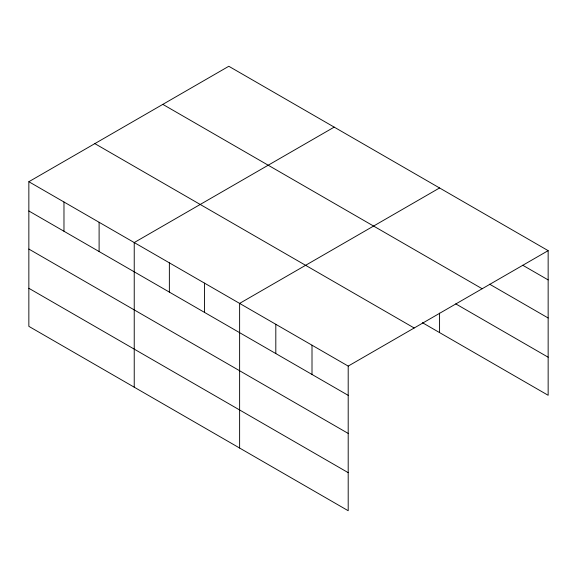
<?xml version="1.0" encoding="UTF-8"?>
<svg xmlns="http://www.w3.org/2000/svg" width="577" height="577" viewBox="0 0 577 577"><rect width="100%" height="100%" fill="white"/><g stroke="black" fill="none" stroke-linecap="round" stroke-linejoin="round"><path stroke-width="0.87" d="M348.198 433.428L348.198 366.092L28.85 181.719L28.85 326.351L348.198 510.724L348.198 433.428L28.85 249.055M422.4 322.68L548.15 395.281L548.15 250.649L228.802 66.276L28.85 181.719M334.191 127.12L134.232 242.556L134.232 387.196M439.573 187.958L239.621 303.401L239.621 448.041M348.198 366.092L548.15 250.649M522.74 265.24L548.15 279.91M489.628 284.194L548.15 317.985M162.822 104.372L482.163 288.745M455.743 303.863L548.15 357.213M94.837 143.623L414.178 327.996M28.85 210.98L348.198 395.353M28.85 288.284L348.198 472.657M439.573 313.116L439.573 332.597M312.006 345.19L312.006 374.459M275.813 324.296L275.813 353.564M204.489 283.119L204.489 312.388M169.364 262.838L169.364 292.106M99.107 222.275L99.107 251.543M63.975 202L63.975 231.262"/></g></svg>
